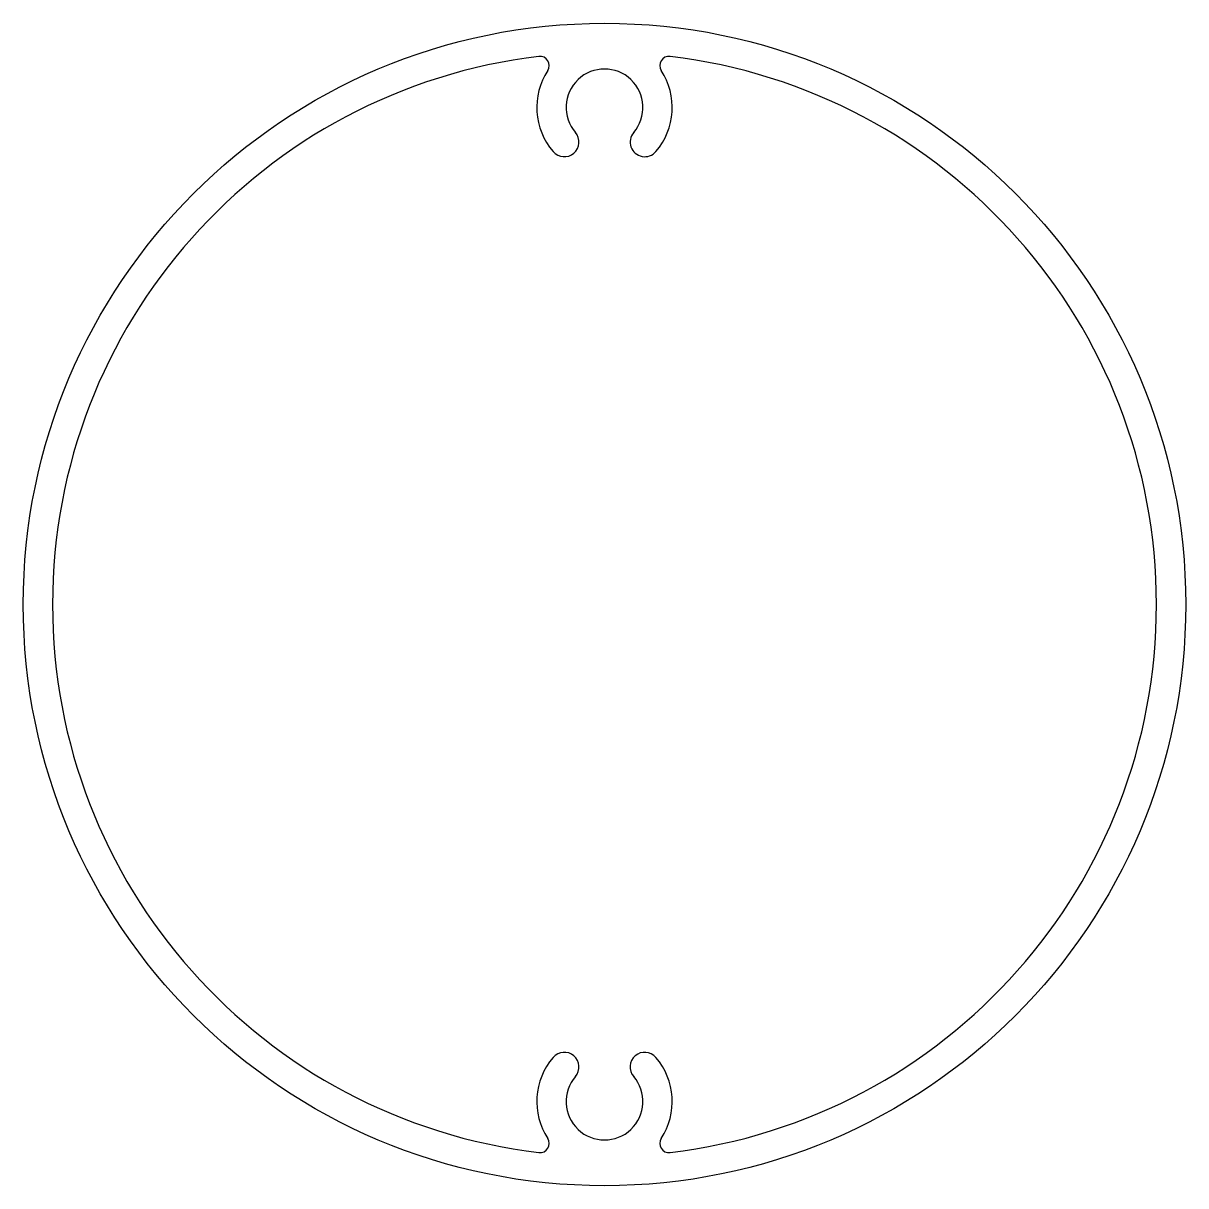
# Model space of a CAD drawing. Header units: inches. Extents: x -31.1 to 32.4, y 1.1 to 64.6.
import ezdxf

# ---------------------------------------------------------------- set-up
doc = ezdxf.new("R2010")
doc.units = ezdxf.units.IN
doc.header["$MEASUREMENT"] = 0
doc.layers.add('CLIP', color=4, linetype='Continuous')

msp = doc.modelspace()

# ---------------------------------------------------------------- linework, layer by layer
at = {"layer": 'CLIP', "ltscale": 6}
msp.add_circle((0.668, 32.837), 31.75, dxfattribs=at)
for centre, radius, start, end in [((0.668, 32.837), 30.15, 96.81936, 263.18064), ((-2.853, 62.277), 0.5, 326.95517, 96.81936), ((4.188, 62.277), 0.5, 83.18064, 213.04483), ((0.668, 32.837), 30.15, 276.81936, 83.18064), ((0.668, 59.987), 3.7, 146.95517, 220.65725), ((0.668, 59.987), 2.1, 319.34275, 220.65725), ((0.668, 59.987), 3.7, 319.34275, 33.04483), ((-1.532, 58.097), 0.8, 220.65725, 40.65725), ((2.868, 58.097), 0.8, 139.34275, 319.34275), ((-1.532, 7.576), 0.8, 319.34275, 139.34275), ((2.868, 7.576), 0.8, 40.65725, 220.65725), ((0.668, 5.687), 3.7, 139.34275, 213.04483), ((0.668, 5.687), 3.7, 326.95517, 40.65725), ((0.668, 5.687), 2.1, 139.34275, 40.65725), ((-2.853, 3.396), 0.5, 263.18064, 33.04483), ((4.188, 3.396), 0.5, 146.95517, 276.81936)]:
    msp.add_arc(centre, radius, start, end, dxfattribs=at)

doc.saveas('drawing.dxf')
